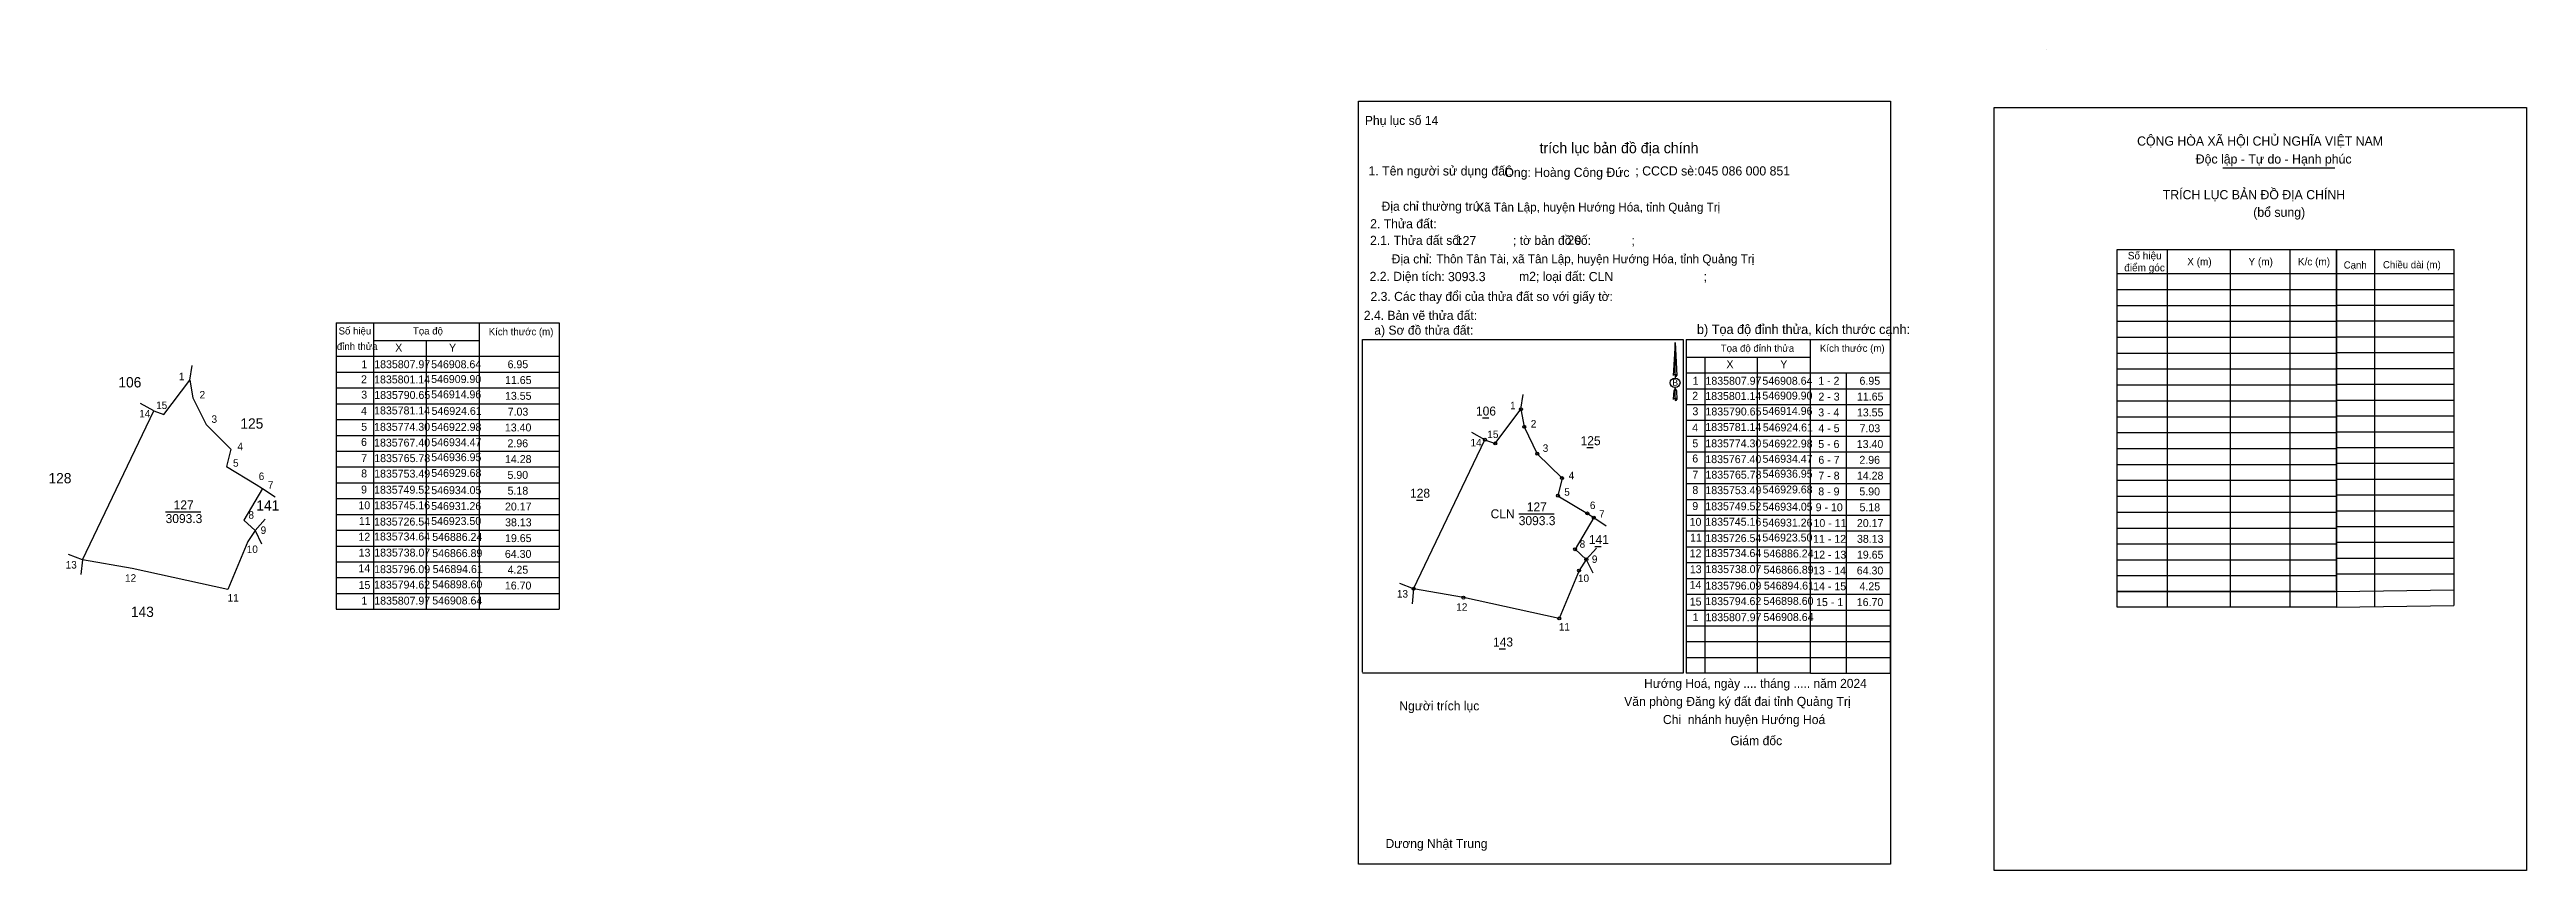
# Model space of a CAD drawing. Extents: x 546336 to 547300, y 1835628 to 1835948.
import ezdxf

# ---------------------------------------------------------------- set-up
doc = ezdxf.new("R2010")
doc.units = 0
for name, color, linetype in [('Level 1', 7, 'Continuous'), ('Level 10', 7, 'Continuous'), ('Level 11', 7, 'Continuous'), ('Level 13', 7, 'Continuous'), ('Level 27', 7, 'Continuous'), ('Level 3', 7, 'Continuous'), ('Level 36', 7, 'Continuous'), ('Level 40', 7, 'Continuous'), ('Level 42', 7, 'Continuous'), ('Level 52', 7, 'Continuous'), ('Level 53', 7, 'Continuous'), ('Level 6', 7, 'Continuous'), ('Level 63', 7, 'Continuous'), ('Level 8', 7, 'Continuous'), ('Level 9', 7, 'Continuous')]:
    doc.layers.add(name, color=color, linetype=linetype)

msp = doc.modelspace()

# ---------------------------------------------------------------- linework, layer by layer
at = {"layer": 'Level 1'}
for p, q in [((547113.05, 1835947.94), (547113.05, 1835947.94)), ((547181.71, 1835901.89), (547225.24, 1835901.89)), ((547240.67, 1835870.05), (547240.67, 1835731.1)), ((547225.91, 1835860.74), (547271.54, 1835860.74)), ((547225.91, 1835854.59), (547271.54, 1835854.59)), ((547225.91, 1835848.44), (547271.54, 1835848.44)), ((547225.91, 1835842.29), (547271.54, 1835842.29)), ((547021.31, 1835705.21), (547021.31, 1835835.12)), ((547021.31, 1835835.12), (547052.31, 1835835.12)), ((547052.31, 1835835.12), (547052.31, 1835705.21)), ((547225.91, 1835836.13), (547271.54, 1835836.13)), ((547225.91, 1835829.98), (547271.54, 1835829.98)), ((546972.86, 1835822.09), (547052.31, 1835822.09)), ((546973.02, 1835828.25), (547021.31, 1835828.25)), ((547035.09, 1835822.09), (547035.09, 1835705.21)), ((547225.91, 1835823.83), (547271.54, 1835823.83)), ((546972.86, 1835815.94), (547052.31, 1835815.94)), ((547225.91, 1835817.68), (547271.54, 1835817.68)), ((547225.91, 1835811.53), (547271.54, 1835811.53)), ((546972.86, 1835809.79), (547052.31, 1835809.79)), ((546972.86, 1835803.64), (547052.31, 1835803.64)), ((547225.91, 1835805.38), (547271.54, 1835805.38)), ((546972.86, 1835797.49), (547052.31, 1835797.49)), ((546972.86, 1835791.34), (547052.31, 1835791.34)), ((547225.91, 1835799.22), (547271.54, 1835799.22)), ((547225.91, 1835793.07), (547271.54, 1835793.07)), ((546972.86, 1835785.18), (547052.31, 1835785.18)), ((547225.91, 1835786.92), (547271.54, 1835786.92)), ((546972.86, 1835779.03), (547052.31, 1835779.03)), ((546972.86, 1835772.88), (547052.31, 1835772.88)), ((547225.91, 1835780.77), (547271.54, 1835780.77)), ((547225.91, 1835774.62), (547271.54, 1835774.62)), ((546972.86, 1835766.73), (547052.31, 1835766.73)), ((547225.91, 1835768.47), (547271.54, 1835768.47)), ((547225.91, 1835762.31), (547271.54, 1835762.31)), ((546972.86, 1835760.58), (547052.31, 1835760.58)), ((546972.86, 1835754.43), (547052.31, 1835754.43)), ((547225.91, 1835756.16), (547271.54, 1835756.16)), ((546972.86, 1835748.27), (547052.31, 1835748.27)), ((547225.91, 1835750.01), (547271.54, 1835750.01)), ((547225.91, 1835743.86), (547271.54, 1835743.86)), ((546972.86, 1835742.12), (547052.31, 1835742.12)), ((546972.86, 1835735.97), (547052.31, 1835735.97)), ((547225.91, 1835737.04), (547271.54, 1835737.71)), ((546972.86, 1835729.82), (547052.31, 1835729.82)), ((546972.86, 1835723.67), (547052.31, 1835723.67)), ((547225.91, 1835730.89), (547271.54, 1835731.55)), ((546972.86, 1835717.52), (547052.31, 1835717.52)), ((546972.86, 1835711.36), (547052.31, 1835711.36)), ((547021.31, 1835705.21), (547052.31, 1835705.21))]:
    msp.add_line(p, q, dxfattribs=at)
msp.add_lwpolyline([(547225.91, 1835737.71), (547225.91, 1835870.05), (547271.54, 1835870.05), (547271.54, 1835731.55)], dxfattribs=at)
at = {"layer": 'Level 10'}
msp.add_lwpolyline([(546866.89, 1835738.07), (546894.61, 1835796.09), (546898.6, 1835794.62), (546908.64, 1835807.97), (546909.9, 1835801.14), (546914.96, 1835790.65), (546924.61, 1835781.14), (546922.98, 1835774.3), (546934.47, 1835767.4), (546936.95, 1835765.78), (546929.68, 1835753.49), (546934.05, 1835749.52), (546931.26, 1835745.16), (546923.5, 1835726.54), (546886.24, 1835734.64)], close=True, dxfattribs=at)
at = {"layer": 'Level 11'}
for centre in [(546908.64, 1835807.97), (546909.9, 1835801.14), (546894.61, 1835796.09), (546898.6, 1835794.62), (546914.96, 1835790.65), (546924.61, 1835781.14), (546922.98, 1835774.3), (546934.47, 1835767.4), (546936.95, 1835765.78), (546929.68, 1835753.49), (546931.26, 1835745.16), (546934.05, 1835749.52), (546866.89, 1835738.07), (546866.89, 1835738.07), (546886.24, 1835734.64), (546923.5, 1835726.54)]:
    msp.add_circle(centre, 0.582, dxfattribs=at)
at = {"layer": 'Level 13'}
for points in [[(546845.37, 1835927.85), (547052.43, 1835927.85), (547052.43, 1835630.91), (546845.37, 1835630.91)], [(547092.73, 1835925.39), (547299.79, 1835925.39), (547299.79, 1835628.45), (547092.73, 1835628.45)]]:
    msp.add_lwpolyline(points, close=True, dxfattribs=at)
at = {"layer": 'Level 27'}
for p, q in [((546908.64, 1835807.97), (546909.52, 1835813.72)), ((546894.61, 1835796.09), (546889.53, 1835798.92)), ((546936.95, 1835765.78), (546941.8, 1835762.57)), ((546934.05, 1835749.52), (546937.96, 1835753.83)), ((546934.05, 1835749.52), (546936.59, 1835744.29)), ((546866.89, 1835738.07), (546861.45, 1835740.13)), ((546866.89, 1835738.07), (546866.29, 1835732.28))]:
    msp.add_line(p, q, dxfattribs=at)
at = {"layer": 'Level 3'}
for p, q in [((547113.05, 1835947.94), (547113.05, 1835947.94)), ((546846.96, 1835835.12), (546971.7, 1835835.12)), ((546846.96, 1835705.68), (546846.96, 1835835.12)), ((546971.7, 1835835.12), (546971.7, 1835705.21)), ((546972.86, 1835835.12), (546972.86, 1835705.21)), ((546972.86, 1835835.12), (547021.31, 1835835.12)), ((546980.18, 1835828.25), (546980.18, 1835705.21)), ((547000.54, 1835828.25), (547000.54, 1835705.21)), ((546971.7, 1835705.21), (546846.96, 1835705.21)), ((547021.31, 1835705.21), (546972.86, 1835705.21))]:
    msp.add_line(p, q, dxfattribs=at)
at = {"layer": 'Level 40'}
for p, q in [((546968.6, 1835833.92), (546968.01, 1835823.08)), ((546968.6, 1835833.92), (546969.25, 1835821.07)), ((546968.6, 1835833.92), (546969.25, 1835821.07)), ((546968.6, 1835821.5), (546968.6, 1835833.92)), ((546968.6, 1835833.92), (546969.25, 1835821.07)), ((546968.01, 1835823.08), (546967.87, 1835821.07)), ((546968.6, 1835821.5), (546968.6, 1835821.03)), ((546968.6, 1835821.03), (546968.6, 1835820.66)), ((546968.6, 1835820.66), (546968.6, 1835820.16)), ((546968.6, 1835820.66), (546968.6, 1835820.16)), ((546968.6, 1835820.66), (546968.6, 1835820.16)), ((546969.25, 1835821.07), (546969.25, 1835821.07)), ((546968.01, 1835813.82), (546967.87, 1835811.79)), ((546968.05, 1835815.12), (546968.01, 1835813.82)), ((546968.6, 1835815.85), (546968.05, 1835815.12)), ((546968.6, 1835815.85), (546968.6, 1835816.42)), ((546968.6, 1835815.85), (546968.6, 1835816.42)), ((546968.6, 1835815.85), (546968.6, 1835816.42)), ((546968.6, 1835815.85), (546969.11, 1835815.12)), ((546968.6, 1835815.85), (546969.11, 1835815.12)), ((546968.6, 1835815.85), (546969.11, 1835815.12)), ((546968.6, 1835812.22), (546968.6, 1835815.85)), ((546968.6, 1835812.22), (546968.6, 1835811.71)), ((546968.6, 1835811.71), (546968.6, 1835811.36)), ((546969.11, 1835815.12), (546969.25, 1835811.79)), ((546969.11, 1835815.12), (546969.25, 1835811.79)), ((546969.11, 1835815.12), (546969.25, 1835811.79)), ((546969.25, 1835811.79), (546969.25, 1835811.79))]:
    msp.add_line(p, q, dxfattribs=at)
msp.add_ellipse((546968.6, 1835818.25), major_axis=(1.91, 0), ratio=0.952727, dxfattribs=at)
for centre, start_param, end_param in [((546968.61, 1835821.06), 1.570796, 3.074452), ((546968.61, 1835821.06), 0.067141, 1.570796), ((546968.61, 1835821.06), 4.712389, 6.283185), ((546968.61, 1835811.76), 2.491069, 3.074278), ((546968.61, 1835811.76), 1.570796, 2.491069), ((546968.61, 1835811.76), 0.067141, 1.570796), ((546968.61, 1835811.76), 4.712389, 6.283185)]:
    msp.add_ellipse(centre, major_axis=(0.701, 0), ratio=0.614131, start_param=start_param, end_param=end_param, dxfattribs=at)
at = {"layer": 'Level 53'}
for p, q in [((546845.37, 1835927.85), (546845.37, 1835927.85)), ((547052.42, 1835630.91), (547052.42, 1835630.91))]:
    msp.add_line(p, q, dxfattribs=at)
at = {"layer": 'Level 63'}
for p, q in [((547140.53, 1835870.05), (547225.91, 1835870.05)), ((547140.53, 1835730.88), (547140.53, 1835870.05)), ((547160.07, 1835870.05), (547160.07, 1835730.88)), ((547184.5, 1835870.05), (547184.5, 1835730.88)), ((547207.76, 1835870.05), (547207.76, 1835730.88)), ((547225.91, 1835870.05), (547225.91, 1835730.88)), ((547140.53, 1835860.74), (547225.91, 1835860.74)), ((547140.53, 1835854.55), (547225.91, 1835854.55)), ((547140.53, 1835848.36), (547225.91, 1835848.36)), ((547140.53, 1835842.17), (547225.91, 1835842.17)), ((547140.53, 1835835.99), (547225.91, 1835835.99)), ((547140.53, 1835829.8), (547225.91, 1835829.8)), ((547140.53, 1835823.61), (547225.91, 1835823.61)), ((547140.53, 1835817.42), (547225.91, 1835817.42)), ((547140.53, 1835811.23), (547225.91, 1835811.23)), ((547140.53, 1835805.04), (547225.91, 1835805.04)), ((547140.53, 1835798.85), (547225.91, 1835798.85)), ((547140.53, 1835792.67), (547225.91, 1835792.67)), ((547140.53, 1835786.48), (547225.91, 1835786.48)), ((547140.53, 1835780.29), (547225.91, 1835780.29)), ((547140.53, 1835774.1), (547225.91, 1835774.1)), ((547140.53, 1835767.91), (547225.91, 1835767.91)), ((547140.53, 1835761.72), (547225.91, 1835761.72)), ((547140.53, 1835755.53), (547225.91, 1835755.53)), ((547140.53, 1835749.34), (547225.91, 1835749.34)), ((547140.53, 1835743.19), (547225.91, 1835743.19)), ((547140.53, 1835737.04), (547225.91, 1835737.04)), ((547225.91, 1835737.04), (547140.53, 1835737.04)), ((547225.91, 1835730.88), (547140.53, 1835730.88))]:
    msp.add_line(p, q, dxfattribs=at)
at = {"layer": 'Level 8'}
for p, q in [((546447.68, 1835841.56), (546447.68, 1835730.11)), ((546447.68, 1835841.56), (546503.44, 1835841.56)), ((546462.31, 1835841.56), (546462.31, 1835730.11)), ((546503.44, 1835730.11), (546503.44, 1835841.56)), ((546503.44, 1835841.56), (546534.45, 1835841.56)), ((546534.45, 1835841.56), (546534.45, 1835730.11)), ((546462.31, 1835834.69), (546503.44, 1835834.69)), ((546482.68, 1835834.69), (546482.68, 1835730.11)), ((546390.77, 1835819.27), (546391.65, 1835825.02)), ((546447.68, 1835828.54), (546534.45, 1835828.54)), ((546447.68, 1835822.38), (546534.45, 1835822.38)), ((546447.68, 1835816.23), (546534.45, 1835816.23)), ((546376.74, 1835807.39), (546371.66, 1835810.22)), ((546447.68, 1835810.08), (546534.45, 1835810.08)), ((546447.68, 1835803.93), (546534.45, 1835803.93)), ((546447.68, 1835797.78), (546534.45, 1835797.78)), ((546447.68, 1835791.63), (546534.45, 1835791.63)), ((546447.68, 1835785.47), (546534.45, 1835785.47)), ((546419.08, 1835777.08), (546423.94, 1835773.87)), ((546447.68, 1835779.32), (546534.45, 1835779.32)), ((546447.68, 1835773.17), (546534.45, 1835773.17)), ((546381.38, 1835768.07), (546395.14, 1835768.07)), ((546416.18, 1835760.82), (546420.1, 1835765.12)), ((546447.68, 1835767.02), (546534.45, 1835767.02)), ((546416.18, 1835760.82), (546418.73, 1835755.59)), ((546447.68, 1835760.87), (546534.45, 1835760.87)), ((546447.68, 1835754.72), (546534.45, 1835754.72)), ((546349.02, 1835749.37), (546343.59, 1835751.43)), ((546349.02, 1835749.37), (546348.43, 1835743.58)), ((546447.68, 1835748.56), (546534.45, 1835748.56)), ((546447.68, 1835742.41), (546534.45, 1835742.41)), ((546447.68, 1835736.26), (546534.45, 1835736.26)), ((546447.68, 1835730.11), (546534.45, 1835730.11))]:
    msp.add_line(p, q, dxfattribs=at)
msp.add_lwpolyline([(546349.02, 1835749.37), (546376.74, 1835807.39), (546380.73, 1835805.92), (546390.77, 1835819.27), (546392.03, 1835812.44), (546397.09, 1835801.95), (546406.74, 1835792.44), (546405.11, 1835785.6), (546416.6, 1835778.7), (546419.08, 1835777.08), (546411.81, 1835764.79), (546416.18, 1835760.82), (546413.39, 1835756.46), (546405.63, 1835737.84), (546368.37, 1835745.94)], close=True, dxfattribs=at)
at = {"layer": 'Level 9'}
for p, q in [((546893.7, 1835804.57), (546896.1, 1835804.57)), ((546934.32, 1835793.03), (546936.73, 1835793.03)), ((546868, 1835772.6), (546870.41, 1835772.6)), ((546907.76, 1835767.26), (546921.52, 1835767.26)), ((546937.4, 1835754.56), (546939.81, 1835754.56)), ((546900.21, 1835714.68), (546902.61, 1835714.68))]:
    msp.add_line(p, q, dxfattribs=at)

# ---------------------------------------------------------------- texts
at = {"layer": 'Level 1'}
for s, height, p in [('Phụ lục số 14', 3.5272, (546847.9, 1835918.57)), ('CỘNG HÒA XÃ HỘI CHỦ NGHĨA VIỆT NAM', 3.5763, (547148.32, 1835910.53)), ('Độc lập - Tự do - Hạnh phúc', 3.5763, (547171.13, 1835903.55)), ('1. Tên người sử dụng đất:', 3.5753, (546849.31, 1835898.92)), ('Ông: Hoàng Công Đức', 3.5597, (546902.17, 1835898.35)), ('; CCCD sè:', 3.575, (546953.13, 1835898.92)), ('045 086 000 851', 3.5753, (546977.43, 1835898.92)), ('Địa chỉ thường trú:', 3.5395, (546854.38, 1835885.18)), ('TRÍCH LỤC BẢN ĐỒ ĐỊA CHÍNH', 3.5763, (547158.31, 1835889.66)), ('2. Thửa đất:', 3.5471, (546849.97, 1835878.36)), ('(bổ sung)', 3.576, (547193.5, 1835882.83)), ('2.1. Thửa đất số:               ; tờ bản đồ số:            ;', 3.5272, (546849.92, 1835871.91)), ('Địa chỉ:', 3.527, (546858.32, 1835864.68)), ('2.2. Diện tích:                      m2; loại đất:                                   ;', 3.5395, (546849.76, 1835857.89)), ('Cạnh', 2.801, (547228.68, 1835862.69)), ('Chiều dài (m)', 2.8014, (547243.96, 1835862.79)), ('2.3. Các thay đổi của thửa đất so với giấy tờ:', 3.5272, (546850.11, 1835850.08)), ('2.4. Bản vẽ thửa đất: ', 3.5272, (546847.51, 1835842.72)), ('a) Sơ đồ thửa đất: ', 3.5272, (546851.58, 1835836.96)), ('Tọa độ đỉnh thửa', 2.8014, (546986.36, 1835830.3)), ('Kích thước (m)', 2.8014, (547024.94, 1835830.3)), ('Văn phòng Đăng ký đất đai tỉnh Quảng Trị', 3.5272, (546948.79, 1835692.49)), ('Hướng Hoá, ngày .... tháng ..... năm 2024', 3.4908, (546956.54, 1835699.52)), ('Người trích lục', 3.5272, (546861.28, 1835690.76)), (' Chi  nhánh huyện Hướng Hoá', 3.5272, (546962.54, 1835685.43)), (' Giám đốc', 3.533, (546988.72, 1835677.21)), ('Dương Nhật Trung', 3.5125, (546855.95, 1835637.18))]:
    msp.add_text(s, height=height, dxfattribs=at).set_placement(p)
at = {"layer": 'Level 10'}
msp.add_text('b) Tọa độ đỉnh thửa, kích thước cạnh:', height=3.682, dxfattribs=at).set_placement((546977.1, 1835837.23))
at = {"layer": 'Level 13'}
for s, p in [('CLN', (546896.83, 1835765.52)), ('3093.3', (546907.77, 1835762.84)), ('127', (546910.89, 1835768.19))]:
    msp.add_text(s, height=3.49, dxfattribs=at).set_placement(p)
at = {"layer": 'Level 36'}
for s, p in [('106', (546891.13, 1835805.5)), ('125', (546931.83, 1835793.96)), ('128', (546865.48, 1835773.53)), ('141', (546935.05, 1835755.49)), ('143', (546897.76, 1835715.61))]:
    msp.add_text(s, height=3.49, dxfattribs=at).set_placement(p)
at = {"layer": 'Level 40'}
msp.add_text('B', height=2.5, dxfattribs=at).set_placement((546967.52, 1835817.07))
at = {"layer": 'Level 42'}
msp.add_text(' trích lục bản đồ địa chính', height=4.1381, dxfattribs=at).set_placement((546914.32, 1835907.58))
at = {"layer": 'Level 52'}
for s, height, p in [('1', 3.08, (546975.43, 1835817.48)), ('1835807.97', 3.081, (546980.41, 1835817.48)), ('X', 3.08, (546988.56, 1835823.93)), ('546908.64', 3.081, (547002.55, 1835817.48)), ('Y', 3.08, (547009.5, 1835823.93)), ('1 - 2', 3.081, (547024.28, 1835817.48)), ('6.95', 3.081, (547040.33, 1835817.48)), ('2', 3.08, (546975.27, 1835811.64)), ('1835801.14', 3.081, (546980.35, 1835811.56)), ('546909.90', 3.081, (547002.55, 1835811.71)), ('2 - 3', 3.081, (547024.36, 1835811.33)), ('11.65', 3.081, (547039.33, 1835811.33)), ('4', 3.08, (546975.26, 1835799.31)), ('3', 3.08, (546975.34, 1835805.63)), ('1835781.14', 3.081, (546980.35, 1835799.49)), ('1835790.65', 3.081, (546980.41, 1835805.53)), ('546914.96', 3.081, (547002.56, 1835805.77)), ('546924.61', 3.081, (547002.72, 1835799.32)), ('3 - 4', 3.081, (547024.28, 1835805.17)), ('4 - 5', 3.081, (547024.34, 1835799.02)), ('13.55', 3.081, (547039.33, 1835805.17)), ('7.03', 3.081, (547040.36, 1835799.02)), ('5', 3.08, (546975.32, 1835793.12)), ('1835774.30', 3.081, (546980.35, 1835793.12)), ('546922.98', 3.081, (547002.6, 1835793.06)), ('5 - 6', 3.081, (547024.28, 1835792.87)), ('13.40', 3.081, (547039.27, 1835792.87)), ('6', 3.08, (546975.27, 1835787.24)), ('7', 3.08, (546975.31, 1835780.92)), ('1835767.40', 3.081, (546980.35, 1835786.98)), ('1835765.78', 3.081, (546980.41, 1835780.94)), ('546934.47', 3.081, (547002.6, 1835787.12)), ('546936.95', 3.081, (547002.61, 1835781.31)), ('6 - 7', 3.081, (547024.33, 1835786.72)), ('7 - 8', 3.081, (547024.33, 1835780.57)), ('14.28', 3.081, (547039.32, 1835780.57)), ('2.96', 3.081, (547040.28, 1835786.72)), ('9', 3.08, (546975.28, 1835768.72)), ('8', 3.08, (546975.31, 1835774.98)), ('1835753.49', 3.081, (546980.38, 1835774.91)), ('546929.68', 3.081, (547002.6, 1835775.18)), ('8 - 9', 3.081, (547024.3, 1835774.42)), ('5.90', 3.081, (547040.28, 1835774.42)), ('10', 3.081, (546974.25, 1835762.59)), ('1835749.52', 3.081, (546980.36, 1835768.65)), ('1835745.16', 3.081, (546980.36, 1835762.62)), ('546931.26', 3.081, (547002.56, 1835762.28)), ('546934.05', 3.081, (547002.61, 1835768.48)), ('10 - 11', 3.081, (547022.43, 1835762.11)), ('9 - 10', 3.081, (547023.27, 1835768.26)), ('20.17', 3.081, (547039.32, 1835762.11)), ('5.18', 3.081, (547040.33, 1835768.26)), ('12', 3.081, (546974.26, 1835750.33)), ('11', 3.081, (546974.42, 1835756.46)), ('1835726.54', 3.081, (546980.35, 1835756.25)), ('1835734.64', 3.081, (546980.35, 1835750.43)), ('546923.50', 3.081, (547002.55, 1835756.47)), ('546886.24', 3.081, (547002.96, 1835750.28)), ('11 - 12', 3.081, (547022.27, 1835755.96)), ('12 - 13', 3.081, (547022.34, 1835749.81)), ('38.13', 3.081, (547039.35, 1835755.96)), ('19.65', 3.081, (547039.33, 1835749.81)), ('13', 3.081, (546974.33, 1835744.14)), ('1835738.07', 3.081, (546980.41, 1835744.18)), ('546866.89', 3.081, (547002.99, 1835743.97)), ('13 - 14', 3.081, (547022.26, 1835743.66)), ('64.30', 3.081, (547039.27, 1835743.66)), ('14', 3.081, (546974.25, 1835738.07)), ('15', 3.081, (546974.31, 1835731.56)), ('1835794.62', 3.081, (546980.36, 1835731.72)), ('1835796.09', 3.081, (546980.38, 1835737.73)), ('546898.60', 3.081, (547002.96, 1835731.81)), ('546894.61', 3.081, (547003.13, 1835737.76)), ('14 - 15', 3.081, (547022.32, 1835737.51)), ('15 - 1', 3.081, (547023.44, 1835731.35)), ('16.70', 3.081, (547039.27, 1835731.35)), ('4.25', 3.081, (547040.33, 1835737.51)), ('1', 3.08, (546975.43, 1835725.49)), ('1835807.97', 3.081, (546980.41, 1835725.47)), ('546908.64', 3.081, (547002.96, 1835725.54))]:
    msp.add_text(s, height=height, dxfattribs=at).set_placement(p)
at = {"layer": 'Level 6'}
for s, height, p in [('Xã Tân Lập, huyện Hướng Hóa, tỉnh Quảng Trị', 3.3965, (546891.25, 1835884.9)), ('Thôn Tân Tài, xã Tân Lập, huyện Hướng Hóa, tỉnh Quảng Trị', 3.3965, (546875.73, 1835864.77)), ('127', 3.575, (546883.26, 1835871.8)), ('20', 3.575, (546926.72, 1835871.99)), ('3093.3', 3.575, (546880.24, 1835857.79)), ('CLN', 3.575, (546935, 1835857.79)), ('.', 2.89, (546930.06, 1835850.19))]:
    msp.add_text(s, height=height, dxfattribs=at).set_placement(p)
at = {"layer": 'Level 63'}
for s, p in [('Số hiệu', (547144.7, 1835866.27)), ('điểm góc', (547143.33, 1835861.61)), ('X (m)', (547167.82, 1835863.94)), ('Y (m)', (547191.64, 1835863.94)), ('K/c (m)', (547210.87, 1835863.94))]:
    msp.add_text(s, height=2.908, dxfattribs=at).set_placement(p)
at = {"layer": 'Level 8'}
for s, height, p in [('Số hiệu', 2.801, (546448.67, 1835837.04)), ('Tọa độ ', 2.801, (546477.6, 1835837.04)), ('Kích thước (m)', 2.8014, (546507.07, 1835836.74)), ('đỉnh thửa', 2.801, (546448, 1835831.02)), ('X', 3.08, (546470.7, 1835830.37)), ('Y', 3.08, (546491.64, 1835830.37)), ('106', 4, (546363.01, 1835816.44)), ('1', 2.91, (546386.53, 1835819.26)), ('2', 3.08, (546457.4, 1835818.08)), ('1', 3.08, (546457.56, 1835823.92)), ('1835801.14', 3.081, (546462.49, 1835818)), ('1835807.97', 3.081, (546462.54, 1835823.92)), ('546908.64', 3.081, (546484.68, 1835823.92)), ('546909.90', 3.081, (546484.68, 1835818.15)), ('11.65', 3.081, (546513.42, 1835817.77)), ('6.95', 3.081, (546514.42, 1835823.92)), ('15', 2.908, (546377.68, 1835808.03)), ('2', 2.91, (546394.59, 1835812.14)), ('3', 3.08, (546457.48, 1835812.08)), ('1835790.65', 3.081, (546462.55, 1835811.97)), ('546914.96', 3.081, (546484.69, 1835812.21)), ('13.55', 3.081, (546513.42, 1835811.62)), ('14', 2.908, (546371.12, 1835804.8)), ('3', 2.91, (546399.23, 1835802.66)), ('125', 4, (546410.47, 1835800.4)), ('4', 3.08, (546457.39, 1835805.75)), ('5', 3.08, (546457.45, 1835799.56)), ('1835781.14', 3.081, (546462.49, 1835805.93)), ('1835774.30', 3.081, (546462.49, 1835799.56)), ('546922.98', 3.081, (546484.74, 1835799.5)), ('546924.61', 3.081, (546484.85, 1835805.76)), ('13.40', 3.081, (546513.36, 1835799.31)), ('7.03', 3.081, (546514.45, 1835805.46)), ('4', 2.91, (546409.32, 1835792.01)), ('6', 3.08, (546457.4, 1835793.68)), ('1835767.40', 3.081, (546462.49, 1835793.42)), ('546934.47', 3.081, (546484.74, 1835793.57)), ('2.96', 3.081, (546514.37, 1835793.16)), ('128', 4, (546335.82, 1835779.13)), ('5', 2.91, (546407.61, 1835785.59)), ('6', 2.91, (546417.59, 1835780.4)), ('8', 3.08, (546457.45, 1835781.42)), ('7', 3.08, (546457.45, 1835787.36)), ('1835753.49', 3.081, (546462.51, 1835781.35)), ('1835765.78', 3.081, (546462.54, 1835787.38)), ('546929.68', 3.081, (546484.74, 1835781.62)), ('546936.95', 3.081, (546484.74, 1835787.75)), ('14.28', 3.081, (546513.41, 1835787.01)), ('5.90', 3.081, (546514.37, 1835780.86)), ('127', 3.49, (546384.51, 1835769)), ('141', 4, (546416.67, 1835768.53)), ('7', 2.91, (546421.14, 1835777.03)), ('10', 3.081, (546456.38, 1835769.04)), ('9', 3.08, (546457.42, 1835775.17)), ('1835749.52', 3.081, (546462.49, 1835775.09)), ('1835745.16', 3.081, (546462.5, 1835769.06)), ('546931.26', 3.081, (546484.69, 1835768.72)), ('546934.05', 3.081, (546484.74, 1835774.92)), ('5.18', 3.081, (546514.42, 1835774.71)), ('3093.3', 3.49, (546381.39, 1835763.65)), ('8', 2.91, (546413.59, 1835765.34)), ('9', 2.91, (546418.34, 1835759.44)), ('11', 3.081, (546456.55, 1835762.91)), ('1835726.54', 3.081, (546462.49, 1835762.69)), ('546923.50', 3.081, (546484.68, 1835762.91)), ('38.13', 3.081, (546513.44, 1835762.4)), ('20.17', 3.081, (546513.41, 1835768.55)), ('10', 2.908, (546412.94, 1835752.01)), ('12', 3.081, (546456.39, 1835756.78)), ('13', 3.081, (546456.47, 1835750.58)), ('1835734.64', 3.081, (546462.49, 1835756.88)), ('1835738.07', 3.081, (546462.54, 1835750.62)), ('546886.24', 3.081, (546485.1, 1835756.72)), ('546866.89', 3.081, (546485.12, 1835750.41)), ('64.30', 3.081, (546513.36, 1835750.1)), ('19.65', 3.081, (546513.42, 1835756.25)), ('13', 2.908, (546342.5, 1835745.96)), ('12', 2.908, (546365.6, 1835740.83)), ('14', 3.081, (546456.38, 1835744.51)), ('1835796.09', 3.081, (546462.51, 1835744.17)), ('546894.61', 3.081, (546485.27, 1835744.2)), ('4.25', 3.081, (546514.42, 1835743.95)), ('11', 2.908, (546405.47, 1835733.08)), ('15', 3.081, (546456.44, 1835738)), ('1', 3.08, (546457.56, 1835731.93)), ('1835794.62', 3.081, (546462.49, 1835738.17)), ('1835807.97', 3.081, (546462.54, 1835731.91)), ('546898.60', 3.081, (546485.1, 1835738.26)), ('546908.64', 3.081, (546485.1, 1835731.98)), ('16.70', 3.081, (546513.36, 1835737.8)), ('143', 4, (546367.87, 1835727.11))]:
    msp.add_text(s, height=height, dxfattribs=at).set_placement(p)
at = {"layer": 'Level 9'}
for s, height, p in [('1', 2.91, (546904.4, 1835807.96)), ('2', 2.91, (546912.45, 1835800.84)), ('14', 2.908, (546888.99, 1835793.51)), ('15', 2.908, (546895.54, 1835796.74)), ('3', 2.91, (546917.09, 1835791.36)), ('4', 2.91, (546927.19, 1835780.71)), ('5', 2.91, (546925.48, 1835774.29)), ('6', 2.91, (546935.45, 1835769.1)), ('7', 2.91, (546939, 1835765.73)), ('8', 2.91, (546931.46, 1835754.04)), ('10', 2.908, (546930.8, 1835740.71)), ('9', 2.91, (546936.21, 1835748.14)), ('13', 2.908, (546860.37, 1835734.66)), ('12', 2.908, (546883.46, 1835729.53)), ('11', 2.908, (546923.34, 1835721.79))]:
    msp.add_text(s, height=height, dxfattribs=at).set_placement(p)

doc.saveas('drawing.dxf')
